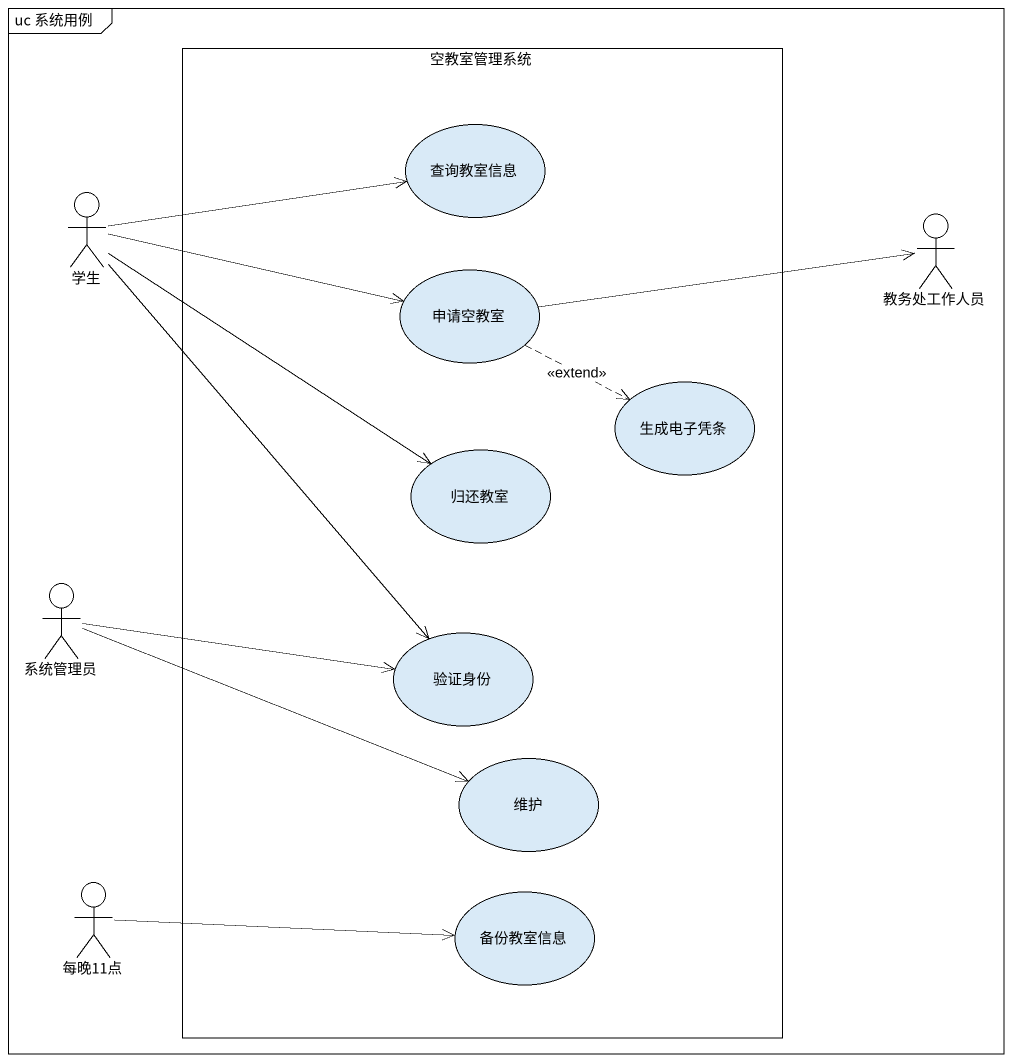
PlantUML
@startuml
mainframe uc 系统用例
rectangle 空教室管理系统 {
  usecase 查询教室信息
  usecase 申请空教室
  usecase 生成电子凭条
  usecase 归还教室
  usecase 验证身份
  usecase 维护
  usecase 备份教室信息
}
actor 学生
actor 教务处工作人员
actor 系统管理员
actor 每晚11点
学生 -right-> 查询教室信息
学生 -right-> 申请空教室
学生 --> 归还教室
学生 --> 验证身份
申请空教室 -right-> 教务处工作人员
申请空教室 .right.> 生成电子凭条 : <<extend>>
系统管理员 -right-> 验证身份
系统管理员 -right-> 维护
每晚11点 -right-> 备份教室信息
@enduml
